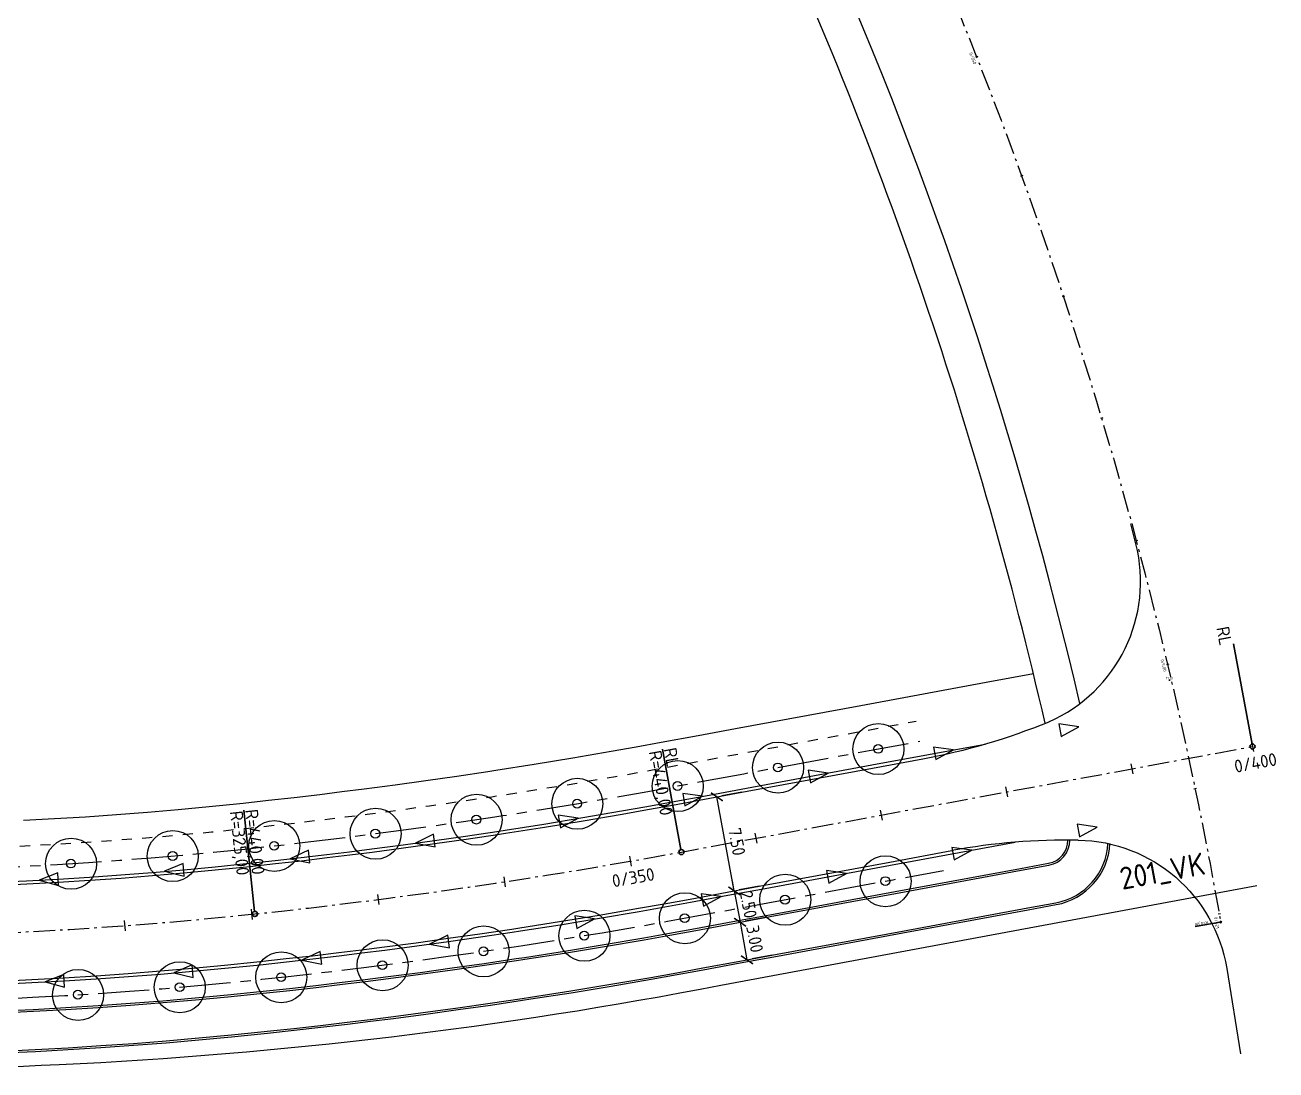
# Model space of a CAD drawing. Header units: metres. Extents: x 117388 to 123031, y 6148214 to 6150604.
# Drawn here: x 119731.3 to 119829.4, y 6148307.7 to 6148389.6 of the extents above; entities that cross this region are included whole.
import ezdxf
from ezdxf.enums import TextEntityAlignment as Align

# ---------------------------------------------------------------- set-up
doc = ezdxf.new("R2010")
doc.units = ezdxf.units.M
doc.header["$LTSCALE"] = 0.4
for name, pattern in [('AA_DASHED_2', [4, 2, -2]), ('BH90-VAGMITT', [6.7, 4.2, -1, 0.5, -1]), ('CENTER', [16, 10, -2, 2, -2])]:
    doc.linetypes.add(name, pattern=pattern)
doc.layers.get('0').update_dxf_attribs({"linetype": 'CONTINUOUS'})
doc.layers.get('DEFPOINTS').update_dxf_attribs({"color": 5, "linetype": 'CONTINUOUS'})
for name, color, linetype in [('05_beg', 4, 'AA_DASHED_2'), ('05_mått', 4, 'CONTINUOUS'), ('05_stödremsa', 4, 'CONTINUOUS'), ('M-31-Centrumlinje', 1, 'BH90-VAGMITT'), ('M-311', 4, 'CENTER'), ('M-312A', 3, 'CONTINUOUS'), ('M-318', 5, 'CONTINUOUS'), ('M-32-Sektionering_markering', 3, 'CONTINUOUS'), ('M-32-Sektionering_text', 1, 'CONTINUOUS'), ('M-32-TP_text', 1, 'CONTINUOUS'), ('M-364', 6, 'CONTINUOUS')]:
    doc.layers.add(name, color=color, linetype=linetype)
doc.layers.add('M-32-TP_markering', color=3, linetype='CONTINUOUS', lineweight=35)
doc.styles.add('ISO', font='iso.shx')
doc.styles.add('ISO35', font='ISO3098', dxfattribs={"height": 3.5})
doc.styles.add('ISO50', font='ISO3098', dxfattribs={"height": 5})
doc.styles.add('P_ISO_35', font='ISO', dxfattribs={"height": 3.5})
doc.dimstyles.new('BH90$0', dxfattribs={"dimtxt": 2.5, "dimasz": 2, "dimexe": 1, "dimexo": 5, "dimgap": 1, "dimtad": 1, "dimzin": 0, "dimdsep": 46, "dimtxsty": 'ISO', "dimblk1": 'ARCHTICK', "dimblk2": 'ARCHTICK', "dimsah": 1, "dimcen": 1.5, "dimadec": 0, "dimazin": 0, "dimtfac": 1, "dimtix": 1, "dimtmove": 0, "dimatfit": 3, "dimfxl": 1, "dimtolj": 1, "dimtzin": 0, "dimarcsym": 0})

# ---------------------------------------------------------------- blocks, each defined once
blk = doc.blocks.new('_ARCHTICK')
at = {"color": 0, "linetype": 'ByBlock', "const_width": 0.15}
blk.add_lwpolyline([(-0.5, -0.5), (0.5, 0.5)], dxfattribs=at)
blk = doc.blocks.new('*D124')
at = {"layer": '05_mått', "color": 0, "lineweight": -2, "transparency": 16777216}
for p, q in [((119786.887, 6148321.718), (119786.741, 6148322.504)), ((119788.507, 6148322.017), (119787.28, 6148321.79)), ((119786.887, 6148321.718), (119787.341, 6148319.259)), ((119787.341, 6148319.259), (119787.486, 6148318.473)), ((119788.961, 6148319.559), (119787.734, 6148319.332))]:
    blk.add_line(p, q, dxfattribs=at)
at = {"layer": 'DEFPOINTS', "color": 0, "transparency": 16777216}
for p in [(119786.54, 6148321.654), (119786.995, 6148319.195), (119787.341, 6148319.259)]:
    blk.add_point(p, dxfattribs=at)
at = {"layer": '05_mått', "color": 0, "lineweight": -2, "transparency": 16777216, "xscale": 0.8, "yscale": 0.8, "zscale": 0.8}
for p, rotation in [((119786.887, 6148321.718), 280.4671676306992), ((119787.341, 6148319.259), 100.4671676306992)]:
    blk.add_blockref('_ARCHTICK', p, dxfattribs=dict(at, rotation=rotation))
at = {"layer": '05_mått', "color": 0, "transparency": 16777216, "insert": (119787.999, 6148320.652), "char_height": 1, "attachment_point": 5, "rotation": 280.46717, "style": 'ISO'}
blk.add_mtext('\\A1;2.50', dxfattribs=at)
blk = doc.blocks.new('*D125')
at = {"layer": '05_mått', "color": 0, "lineweight": -2, "transparency": 16777216}
for p, q in [((119786.887, 6148321.718), (119785.524, 6148329.093)), ((119787.491, 6148329.456), (119785.917, 6148329.166)), ((119788.853, 6148322.081), (119787.28, 6148321.79))]:
    blk.add_line(p, q, dxfattribs=at)
at = {"layer": 'DEFPOINTS', "color": 0, "transparency": 16777216}
for p in [(119785.524, 6148329.093), (119785.524, 6148329.093), (119786.887, 6148321.718)]:
    blk.add_point(p, dxfattribs=at)
at = {"layer": '05_mått', "color": 0, "lineweight": -2, "transparency": 16777216, "xscale": 0.8, "yscale": 0.8, "zscale": 0.8}
for p, rotation in [((119785.524, 6148329.093), 100.4671676447182), ((119786.887, 6148321.718), 280.4671676447182)]:
    blk.add_blockref('_ARCHTICK', p, dxfattribs=dict(at, rotation=rotation))
at = {"layer": '05_mått', "color": 0, "transparency": 16777216, "insert": (119787.09, 6148325.569), "char_height": 1, "attachment_point": 5, "rotation": 280.46717, "style": 'ISO'}
blk.add_mtext('\\A1;7.50', dxfattribs=at)
blk = doc.blocks.new('*D126')
at = {"layer": '05_mått', "color": 0, "lineweight": -2, "transparency": 16777216}
for p, q in [((119787.341, 6148319.259), (119787.886, 6148316.309)), ((119789.307, 6148319.623), (119787.734, 6148319.332)), ((119789.852, 6148316.673), (119788.279, 6148316.382))]:
    blk.add_line(p, q, dxfattribs=at)
at = {"layer": 'DEFPOINTS', "color": 0, "transparency": 16777216}
for p in [(119787.341, 6148319.259), (119787.886, 6148316.309), (119787.886, 6148316.309)]:
    blk.add_point(p, dxfattribs=at)
at = {"layer": '05_mått', "color": 0, "lineweight": -2, "transparency": 16777216, "xscale": 0.8, "yscale": 0.8, "zscale": 0.8}
for p, rotation in [((119787.341, 6148319.259), 100.4671676242498), ((119787.886, 6148316.309), 280.4671676242498)]:
    blk.add_blockref('_ARCHTICK', p, dxfattribs=dict(at, rotation=rotation))
at = {"layer": '05_mått', "color": 0, "transparency": 16777216, "insert": (119788.498, 6148317.948), "char_height": 1, "attachment_point": 5, "rotation": 280.46717, "style": 'ISO'}
blk.add_mtext('\\A1;3.00', dxfattribs=at)
blk = doc.blocks.new('_zniv')
at = {"color": 0}
for p, q in [((-0.43, 0), (0.43, 0)), ((0, 0.43), (0, -0.43))]:
    blk.add_line(p, q, dxfattribs=at)
at = {"color": 4, "style": 'ISO'}
blk.add_attdef('ZNIV', text='', height=2, dxfattribs=at).set_placement((0, 0), align=Align.BOTTOM_CENTER)
blk = doc.blocks.new('Befintligt träd')
for centre, radius in [((0.013, -0.013), 2), ((0, 0), 0.347)]:
    blk.add_circle(centre, radius)

msp = doc.modelspace()

# ---------------------------------------------------------------- linework, layer by layer
at = {"layer": '05_beg', "flags": 128}
msp.add_lwpolyline([(119515.245, 6148474.398), (119515.334, 6148473.141), (119515.438, 6148471.905), (119515.559, 6148470.671), (119515.696, 6148469.438), (119515.849, 6148468.207), (119516.019, 6148466.98), (119516.237, 6148465.554), (119516.476, 6148464.132), (119516.738, 6148462.715), (119517.022, 6148461.301), (119517.328, 6148459.889), (119517.565, 6148458.861), (119517.815, 6148457.833), (119518.103, 6148456.705), (119518.405, 6148455.582), (119518.721, 6148454.462), (119519.052, 6148453.343), (119519.404, 6148452.194), (119519.765, 6148451.044), (119520.134, 6148449.897), (119520.51, 6148448.755), (119521.13, 6148446.929), (119521.769, 6148445.113), (119522.428, 6148443.304), (119523.107, 6148441.503), (119523.806, 6148439.709), (119524.525, 6148437.924), (119525.264, 6148436.146), (119526.023, 6148434.377), (119526.801, 6148432.616), (119527.598, 6148430.864), (119528.415, 6148429.121), (119529.252, 6148427.387), (119530.107, 6148425.663), (119530.982, 6148423.948), (119531.875, 6148422.243), (119532.788, 6148420.548), (119533.719, 6148418.863), (119534.669, 6148417.189), (119535.638, 6148415.526), (119536.625, 6148413.873), (119537.63, 6148412.231), (119538.653, 6148410.601), (119539.695, 6148408.982), (119540.754, 6148407.375), (119541.831, 6148405.779), (119542.926, 6148404.196), (119544.039, 6148402.625), (119545.168, 6148401.066), (119546.315, 6148399.52), (119547.479, 6148397.987), (119548.661, 6148396.467), (119549.858, 6148394.96), (119551.073, 6148393.467), (119552.304, 6148391.987), (119553.552, 6148390.521), (119554.815, 6148389.069), (119556.095, 6148387.631), (119557.391, 6148386.207), (119558.702, 6148384.798), (119560.029, 6148383.403), (119561.371, 6148382.023), (119562.729, 6148380.659), (119564.101, 6148379.309), (119565.489, 6148377.975), (119566.895, 6148376.653), (119567.453, 6148376.136), (119568.765, 6148374.939), (119570.085, 6148373.759), (119571.418, 6148372.593), (119572.762, 6148371.44), (119574.117, 6148370.301), (119575.605, 6148369.078), (119577.105, 6148367.872), (119578.619, 6148366.683), (119580.146, 6148365.511), (119581.687, 6148364.355), (119583.001, 6148363.39), (119584.325, 6148362.437), (119585.658, 6148361.497), (119587.001, 6148360.568), (119588.288, 6148359.694), (119589.582, 6148358.831), (119591.201, 6148357.77), (119592.83, 6148356.727), (119594.468, 6148355.699), (119596.116, 6148354.687), (119597.775, 6148353.691), (119599.442, 6148352.712), (119601.12, 6148351.749), (119602.806, 6148350.802), (119604.502, 6148349.872), (119606.207, 6148348.958), (119607.92, 6148348.061), (119609.643, 6148347.181), (119611.374, 6148346.318), (119613.113, 6148345.471), (119614.86, 6148344.642), (119616.615, 6148343.83), (119618.378, 6148343.034), (119620.149, 6148342.257), (119621.927, 6148341.496), (119623.713, 6148340.753), (119625.506, 6148340.027), (119627.306, 6148339.319), (119629.112, 6148338.628), (119630.926, 6148337.955), (119632.745, 6148337.3), (119634.571, 6148336.662), (119636.404, 6148336.043), (119638.242, 6148335.441), (119640.086, 6148334.857), (119641.936, 6148334.291), (119643.478, 6148333.835), (119645.024, 6148333.39), (119646.573, 6148332.959), (119648.132, 6148332.538), (119649.695, 6148332.13), (119651.26, 6148331.735), (119653.14, 6148331.278), (119655.024, 6148330.84), (119656.912, 6148330.42), (119658.804, 6148330.019), (119660.7, 6148329.636), (119662.6, 6148329.272), (119664.503, 6148328.926), (119666.409, 6148328.598), (119668.318, 6148328.29), (119670.233, 6148327.999), (119671.437, 6148327.827), (119672.644, 6148327.661), (119674.459, 6148327.423), (119676.276, 6148327.195), (119678.095, 6148326.978), (119679.913, 6148326.771), (119682.348, 6148326.511), (119684.784, 6148326.269), (119687.222, 6148326.047), (119689.662, 6148325.843), (119692.103, 6148325.658), (119694.545, 6148325.491), (119696.989, 6148325.344), (119699.434, 6148325.215), (119701.879, 6148325.105), (119704.326, 6148325.014), (119706.773, 6148324.941), (119709.221, 6148324.888), (119711.208, 6148324.858), (119713.196, 6148324.841), (119715.134, 6148324.836), (119717.073, 6148324.843), (119719.011, 6148324.862), (119721.46, 6148324.903), (119723.907, 6148324.962), (119726.354, 6148325.041), (119728.8, 6148325.138), (119731.245, 6148325.254), (119733.69, 6148325.388), (119736.133, 6148325.542), (119738.575, 6148325.714), (119741.016, 6148325.905), (119743.455, 6148326.115), (119745.892, 6148326.344), (119748.333, 6148326.592), (119748.568, 6148326.617), (119750.584, 6148326.836), (119752.596, 6148327.064), (119754.608, 6148327.301), (119756.357, 6148327.516), (119758.104, 6148327.737), (119760.546, 6148328.058), (119762.985, 6148328.393), (119765.422, 6148328.742), (119767.86, 6148329.105), (119768.485, 6148329.201), (119771.521, 6148329.677), (119774.549, 6148330.175), (119777.576, 6148330.694), (119779.542, 6148331.043), (119781.512, 6148331.403), (119784.429, 6148331.941), (119787.349, 6148332.481), (119797.183, 6148334.298), (119801.143, 6148335.029)], dxfattribs=at)
at = {"layer": '05_stödremsa', "flags": 128}
for points in [[(119728.92, 6148322.39), (119731.386, 6148322.507), (119733.852, 6148322.643), (119736.316, 6148322.798), (119738.779, 6148322.972), (119741.241, 6148323.165), (119743.701, 6148323.376), (119746.159, 6148323.607), (119748.616, 6148323.857), (119748.861, 6148323.882), (119750.887, 6148324.103), (119752.912, 6148324.332), (119754.936, 6148324.571), (119756.697, 6148324.787), (119758.457, 6148325.009), (119760.913, 6148325.333), (119763.367, 6148325.67), (119765.819, 6148326.021), (119768.269, 6148326.386), (119768.906, 6148326.483), (119771.957, 6148326.962), (119775.005, 6148327.463), (119778.048, 6148327.985), (119780.029, 6148328.337), (119782.008, 6148328.698), (119784.929, 6148329.237), (119787.849, 6148329.777), (119797.683, 6148331.593), (119806.554, 6148333.232)], [(119728.92, 6148322.39), (119731.386, 6148322.507), (119733.852, 6148322.643), (119736.316, 6148322.798), (119738.779, 6148322.972), (119741.241, 6148323.165), (119743.701, 6148323.376), (119746.159, 6148323.607), (119748.616, 6148323.857), (119748.861, 6148323.882), (119750.887, 6148324.103), (119752.912, 6148324.332), (119754.936, 6148324.571), (119756.697, 6148324.787), (119758.457, 6148325.009), (119760.913, 6148325.333), (119763.367, 6148325.67), (119765.819, 6148326.021), (119768.269, 6148326.386), (119768.906, 6148326.483), (119771.957, 6148326.962), (119775.005, 6148327.463), (119778.048, 6148327.985), (119780.029, 6148328.337), (119782.008, 6148328.698), (119784.929, 6148329.237), (119787.849, 6148329.777), (119797.683, 6148331.593), (119806.554, 6148333.232)], [(119729.268, 6148314.398), (119731.796, 6148314.518), (119734.323, 6148314.657), (119736.848, 6148314.816), (119739.373, 6148314.994), (119741.896, 6148315.192), (119744.417, 6148315.409), (119746.937, 6148315.645), (119749.455, 6148315.901), (119749.707, 6148315.927), (119751.77, 6148316.151), (119753.832, 6148316.385), (119755.893, 6148316.628), (119757.686, 6148316.848), (119759.478, 6148317.075), (119761.979, 6148317.404), (119764.478, 6148317.747), (119766.975, 6148318.105), (119769.471, 6148318.477), (119770.119, 6148318.576), (119773.226, 6148319.063), (119776.329, 6148319.573), (119779.429, 6148320.105), (119781.446, 6148320.463), (119783.461, 6148320.831), (119786.382, 6148321.37), (119789.302, 6148321.91), (119799.136, 6148323.727), (119808.92, 6148325.534)], [(119729.268, 6148314.398), (119731.796, 6148314.518), (119734.323, 6148314.657), (119736.848, 6148314.816), (119739.373, 6148314.994), (119741.896, 6148315.192), (119744.417, 6148315.409), (119746.937, 6148315.645), (119749.455, 6148315.901), (119749.707, 6148315.927), (119751.77, 6148316.151), (119753.832, 6148316.385), (119755.893, 6148316.628), (119757.686, 6148316.848), (119759.478, 6148317.075), (119761.979, 6148317.404), (119764.478, 6148317.747), (119766.975, 6148318.105), (119769.471, 6148318.477), (119770.119, 6148318.576), (119773.226, 6148319.063), (119776.329, 6148319.573), (119779.429, 6148320.105), (119781.446, 6148320.463), (119783.461, 6148320.831), (119786.382, 6148321.37), (119789.302, 6148321.91), (119799.136, 6148323.727), (119808.92, 6148325.534)], [(119729.359, 6148312.3), (119731.903, 6148312.421), (119734.446, 6148312.561), (119736.988, 6148312.721), (119739.529, 6148312.9), (119742.068, 6148313.099), (119744.605, 6148313.317), (119747.141, 6148313.555), (119749.681, 6148313.813), (119749.925, 6148313.839), (119752.001, 6148314.064), (119754.073, 6148314.299), (119756.145, 6148314.544), (119757.945, 6148314.764), (119759.745, 6148314.992), (119762.259, 6148315.323), (119764.77, 6148315.668), (119767.279, 6148316.027), (119769.789, 6148316.401), (119770.433, 6148316.499), (119773.559, 6148316.99), (119776.677, 6148317.502), (119779.794, 6148318.037), (119781.818, 6148318.396), (119783.846, 6148318.766), (119786.763, 6148319.305), (119789.684, 6148319.845), (119799.518, 6148321.662), (119809.351, 6148323.478), (119811.545, 6148323.884)], [(119729.503, 6148309.003), (119732.072, 6148309.125), (119734.641, 6148309.266), (119737.208, 6148309.428), (119739.774, 6148309.609), (119742.338, 6148309.81), (119744.901, 6148310.03), (119747.462, 6148310.27), (119750.021, 6148310.53), (119750.277, 6148310.557), (119752.365, 6148310.784), (119754.453, 6148311.021), (119756.539, 6148311.267), (119758.353, 6148311.489), (119760.167, 6148311.719), (119762.699, 6148312.052), (119765.228, 6148312.4), (119767.756, 6148312.762), (119770.282, 6148313.138), (119770.938, 6148313.238), (119774.083, 6148313.732), (119777.224, 6148314.248), (119780.361, 6148314.786), (119782.402, 6148315.149), (119784.442, 6148315.521), (119787.363, 6148316.06), (119790.283, 6148316.6), (119800.117, 6148318.416), (119809.951, 6148320.233), (119812.144, 6148320.638)], [(119729.503, 6148309.003), (119732.072, 6148309.125), (119734.641, 6148309.266), (119737.208, 6148309.428), (119739.774, 6148309.609), (119742.338, 6148309.81), (119744.901, 6148310.03), (119747.462, 6148310.27), (119750.021, 6148310.53), (119750.277, 6148310.557), (119752.365, 6148310.784), (119754.453, 6148311.021), (119756.539, 6148311.267), (119758.353, 6148311.489), (119760.167, 6148311.719), (119762.699, 6148312.052), (119765.228, 6148312.4), (119767.756, 6148312.762), (119770.282, 6148313.138), (119770.938, 6148313.238), (119774.083, 6148313.732), (119777.224, 6148314.248), (119780.361, 6148314.786), (119782.402, 6148315.149), (119784.442, 6148315.521), (119787.363, 6148316.06), (119790.283, 6148316.6), (119800.117, 6148318.416), (119809.951, 6148320.233), (119812.144, 6148320.638)], [(119729.503, 6148309.003), (119732.072, 6148309.125), (119734.641, 6148309.266), (119737.208, 6148309.428), (119739.774, 6148309.609), (119742.338, 6148309.81), (119744.901, 6148310.03), (119747.462, 6148310.27), (119750.021, 6148310.53), (119750.277, 6148310.557), (119752.365, 6148310.784), (119754.453, 6148311.021), (119756.539, 6148311.267), (119758.353, 6148311.489), (119760.167, 6148311.719), (119762.699, 6148312.052), (119765.228, 6148312.4), (119767.756, 6148312.762), (119770.282, 6148313.138), (119770.938, 6148313.238), (119774.083, 6148313.732), (119777.224, 6148314.248), (119780.361, 6148314.786), (119782.402, 6148315.149), (119784.442, 6148315.521), (119787.363, 6148316.06), (119790.283, 6148316.6), (119800.117, 6148318.416), (119809.951, 6148320.233), (119812.144, 6148320.638)], [(119729.503, 6148309.003), (119732.072, 6148309.125), (119734.641, 6148309.266), (119737.208, 6148309.428), (119739.774, 6148309.609), (119742.338, 6148309.81), (119744.901, 6148310.03), (119747.462, 6148310.27), (119750.021, 6148310.53), (119750.277, 6148310.557), (119752.365, 6148310.784), (119754.453, 6148311.021), (119756.539, 6148311.267), (119758.353, 6148311.489), (119760.167, 6148311.719), (119762.699, 6148312.052), (119765.228, 6148312.4), (119767.756, 6148312.762), (119770.282, 6148313.138), (119770.938, 6148313.238), (119774.083, 6148313.732), (119777.224, 6148314.248), (119780.361, 6148314.786), (119782.402, 6148315.149), (119784.442, 6148315.521), (119787.363, 6148316.06), (119790.283, 6148316.6), (119800.117, 6148318.416), (119809.951, 6148320.233), (119812.144, 6148320.638)]]:
    msp.add_lwpolyline(points, dxfattribs=at)
at = {"layer": '05_stödremsa'}
for radius, end in [(1.85, 0.05308), (5.15, 356.86578)]:
    msp.add_arc((119811.209, 6148325.703), radius, 280.46717, end, dxfattribs=at)
at = {"layer": 'M-31-Centrumlinje', "flags": 128}
for points in [[(119647.697, 6148696.932), (119654.01, 6148679.31, -0.014722), (119663.118, 6148651.317, 0.048471), (119699.574, 6148560.568, 0.030416), (119712.066, 6148539.712), (119769.104, 6148456.425, -0.107017), (119825.045, 6148319.267)], [(119508.401, 6148475.963, 0.062566), (119512.591, 6148451.388, 0.170779), (119583.187, 6148354.999, 0.117292), (119671.748, 6148320.971, 0.059864), (119749.286, 6148319.905, 0.019213), (119782.737, 6148324.765), (119827.535, 6148333.041)]]:
    msp.add_lwpolyline(points, format="xyb", dxfattribs=at)
at = {"layer": 'M-31-Centrumlinje'}
for points in [[(119813.908, 6148334.591), (119812.342, 6148334.81), (119812.524, 6148333.827)], [(119804.074, 6148332.774), (119802.509, 6148332.994), (119802.69, 6148332.01)], [(119794.241, 6148330.958), (119792.675, 6148331.177), (119792.857, 6148330.193)], [(119784.407, 6148329.141), (119782.841, 6148329.36), (119783.023, 6148328.377)], [(119774.642, 6148327.408), (119773.08, 6148327.651), (119773.247, 6148326.665)], [(119815.361, 6148326.724), (119813.796, 6148326.943), (119813.977, 6148325.96)], [(119761.88, 6148325.47), (119763.434, 6148325.174), (119763.3, 6148326.165)], [(119752.048, 6148324.238), (119753.595, 6148323.908), (119753.484, 6148324.902)], [(119805.528, 6148324.907), (119803.962, 6148325.127), (119804.144, 6148324.143)], [(119742.206, 6148323.254), (119743.742, 6148322.878), (119743.66, 6148323.875)], [(119732.354, 6148322.566), (119733.877, 6148322.144), (119733.826, 6148323.143)], [(119795.694, 6148323.091), (119794.128, 6148323.31), (119794.31, 6148322.327)], [(119785.861, 6148321.274), (119784.295, 6148321.493), (119784.476, 6148320.51)], [(119775.933, 6148319.513), (119774.371, 6148319.756), (119774.538, 6148318.77)], [(119762.992, 6148317.547), (119764.545, 6148317.252), (119764.412, 6148318.243)], [(119752.979, 6148316.293), (119754.526, 6148315.962), (119754.415, 6148316.956)], [(119732.825, 6148314.58), (119734.348, 6148314.158), (119734.297, 6148315.156)], [(119742.922, 6148315.286), (119744.458, 6148314.91), (119744.376, 6148315.907)]]:
    msp.add_lwpolyline(points, close=True, dxfattribs=at)
at = {"layer": 'M-311', "flags": 128}
for points in [[(119513.649, 6148474.285), (119513.739, 6148473.017), (119513.845, 6148471.76), (119513.967, 6148470.505), (119514.107, 6148469.251), (119514.263, 6148467.999), (119514.435, 6148466.75), (119514.657, 6148465.3), (119514.901, 6148463.854), (119515.167, 6148462.412), (119515.455, 6148460.974), (119515.766, 6148459.54), (119516.008, 6148458.492), (119516.262, 6148457.446), (119516.555, 6148456.3), (119516.862, 6148455.157), (119517.184, 6148454.018), (119517.52, 6148452.882), (119517.876, 6148451.72), (119518.24, 6148450.56), (119518.613, 6148449.401), (119518.993, 6148448.247), (119519.618, 6148446.406), (119520.263, 6148444.573), (119520.928, 6148442.748), (119521.613, 6148440.93), (119522.319, 6148439.12), (119523.044, 6148437.318), (119523.79, 6148435.524), (119524.555, 6148433.738), (119525.341, 6148431.961), (119526.146, 6148430.193), (119526.97, 6148428.434), (119527.814, 6148426.684), (119528.678, 6148424.944), (119529.56, 6148423.213), (119530.462, 6148421.492), (119531.383, 6148419.782), (119532.323, 6148418.082), (119533.282, 6148416.392), (119534.259, 6148414.713), (119535.255, 6148413.045), (119536.27, 6148411.388), (119537.303, 6148409.743), (119538.354, 6148408.109), (119539.423, 6148406.487), (119540.51, 6148404.877), (119541.615, 6148403.279), (119542.738, 6148401.693), (119543.878, 6148400.12), (119545.036, 6148398.56), (119546.211, 6148397.013), (119547.403, 6148395.478), (119548.612, 6148393.958), (119549.837, 6148392.45), (119551.08, 6148390.957), (119552.339, 6148389.477), (119553.614, 6148388.012), (119554.906, 6148386.56), (119556.213, 6148385.123), (119557.537, 6148383.701), (119558.876, 6148382.294), (119560.231, 6148380.901), (119561.601, 6148379.524), (119562.986, 6148378.162), (119564.386, 6148376.815), (119565.803, 6148375.483), (119566.37, 6148374.958), (119567.692, 6148373.752), (119569.025, 6148372.561), (119570.37, 6148371.383), (119571.726, 6148370.22), (119573.095, 6148369.07), (119574.596, 6148367.836), (119576.11, 6148366.62), (119577.638, 6148365.419), (119579.179, 6148364.237), (119580.734, 6148363.07), (119582.06, 6148362.096), (119583.397, 6148361.134), (119584.742, 6148360.185), (119586.097, 6148359.248), (119587.395, 6148358.367), (119588.7, 6148357.496), (119590.331, 6148356.427), (119591.973, 6148355.375), (119593.624, 6148354.339), (119595.286, 6148353.319), (119596.958, 6148352.316), (119598.639, 6148351.328), (119600.33, 6148350.357), (119602.03, 6148349.403), (119603.739, 6148348.465), (119605.458, 6148347.544), (119607.185, 6148346.64), (119608.922, 6148345.753), (119610.666, 6148344.882), (119612.419, 6148344.029), (119614.181, 6148343.193), (119615.95, 6148342.374), (119617.728, 6148341.573), (119619.513, 6148340.789), (119621.305, 6148340.022), (119623.105, 6148339.273), (119624.913, 6148338.541), (119626.727, 6148337.827), (119628.548, 6148337.131), (119630.376, 6148336.452), (119632.211, 6148335.792), (119634.051, 6148335.149), (119635.898, 6148334.525), (119637.751, 6148333.918), (119639.61, 6148333.329), (119641.475, 6148332.759), (119643.029, 6148332.299), (119644.588, 6148331.851), (119646.15, 6148331.416), (119647.722, 6148330.992), (119649.297, 6148330.58), (119650.875, 6148330.182), (119652.77, 6148329.722), (119654.669, 6148329.28), (119656.573, 6148328.857), (119658.48, 6148328.452), (119660.391, 6148328.066), (119662.306, 6148327.699), (119664.224, 6148327.35), (119666.146, 6148327.02), (119668.071, 6148326.709), (119670, 6148326.417), (119671.214, 6148326.242), (119672.431, 6148326.075), (119674.256, 6148325.836), (119676.082, 6148325.607), (119677.909, 6148325.388), (119679.737, 6148325.181), (119682.184, 6148324.919), (119684.633, 6148324.677), (119687.083, 6148324.453), (119689.535, 6148324.248), (119691.988, 6148324.062), (119694.443, 6148323.894), (119696.899, 6148323.746), (119699.356, 6148323.617), (119701.813, 6148323.506), (119704.272, 6148323.415), (119706.731, 6148323.342), (119709.192, 6148323.288), (119711.189, 6148323.258), (119713.187, 6148323.241), (119715.135, 6148323.236), (119717.084, 6148323.243), (119719.032, 6148323.262), (119721.492, 6148323.303), (119723.952, 6148323.363), (119726.411, 6148323.442), (119728.87, 6148323.539), (119731.327, 6148323.656), (119733.784, 6148323.791), (119736.239, 6148323.946), (119738.694, 6148324.119), (119741.147, 6148324.311), (119743.598, 6148324.522), (119746.048, 6148324.752), (119748.498, 6148325), (119748.739, 6148325.026), (119750.761, 6148325.246), (119752.78, 6148325.474), (119754.799, 6148325.713), (119756.555, 6148325.928), (119758.309, 6148326.15), (119760.759, 6148326.472), (119763.207, 6148326.809), (119765.653, 6148327.159), (119768.098, 6148327.523), (119768.73, 6148327.62), (119771.775, 6148328.098), (119774.814, 6148328.597), (119777.851, 6148329.118), (119779.825, 6148329.469), (119781.801, 6148329.829), (119784.72, 6148330.368), (119787.64, 6148330.908), (119797.474, 6148332.724), (119801.434, 6148333.456)], [(119503.375, 6148473.557), (119503.47, 6148472.221), (119503.587, 6148470.827), (119503.723, 6148469.435), (119503.877, 6148468.045), (119504.05, 6148466.658), (119504.242, 6148465.267), (119504.487, 6148463.665), (119504.757, 6148462.062), (119505.053, 6148460.464), (119505.372, 6148458.87), (119505.715, 6148457.29), (119505.985, 6148456.118), (119506.268, 6148454.956), (119506.592, 6148453.688), (119506.932, 6148452.421), (119507.289, 6148451.158), (119507.657, 6148449.912), (119508.038, 6148448.669), (119508.424, 6148447.44), (119508.819, 6148446.213), (119509.225, 6148444.981), (119509.883, 6148443.041), (119510.566, 6148441.101), (119511.27, 6148439.168), (119511.996, 6148437.243), (119512.743, 6148435.326), (119513.511, 6148433.418), (119514.301, 6148431.518), (119515.111, 6148429.627), (119515.943, 6148427.746), (119516.795, 6148425.873), (119517.668, 6148424.011), (119518.562, 6148422.158), (119519.476, 6148420.315), (119520.411, 6148418.482), (119521.366, 6148416.66), (119522.341, 6148414.849), (119523.337, 6148413.048), (119524.352, 6148411.259), (119525.387, 6148409.481), (119526.442, 6148407.715), (119527.516, 6148405.961), (119528.61, 6148404.218), (119529.723, 6148402.488), (119530.855, 6148400.77), (119532.006, 6148399.065), (119533.176, 6148397.373), (119534.365, 6148395.694), (119535.572, 6148394.029), (119536.798, 6148392.377), (119538.042, 6148390.738), (119539.304, 6148389.114), (119540.584, 6148387.503), (119541.882, 6148385.907), (119543.198, 6148384.326), (119544.531, 6148382.759), (119545.882, 6148381.207), (119547.249, 6148379.67), (119548.634, 6148378.149), (119550.035, 6148376.643), (119551.453, 6148375.152), (119552.888, 6148373.678), (119554.339, 6148372.219), (119555.806, 6148370.777), (119557.289, 6148369.351), (119558.776, 6148367.952), (119559.401, 6148367.374), (119560.789, 6148366.107), (119562.2, 6148364.846), (119563.624, 6148363.599), (119565.061, 6148362.367), (119566.512, 6148361.148), (119568.099, 6148359.843), (119569.703, 6148358.555), (119571.321, 6148357.284), (119572.953, 6148356.031), (119574.595, 6148354.799), (119576.004, 6148353.765), (119577.419, 6148352.747), (119578.843, 6148351.741), (119580.274, 6148350.752), (119581.643, 6148349.823), (119583.019, 6148348.904), (119584.731, 6148347.783), (119586.457, 6148346.677), (119588.194, 6148345.587), (119589.941, 6148344.515), (119591.699, 6148343.459), (119593.466, 6148342.421), (119595.244, 6148341.4), (119597.032, 6148340.397), (119598.83, 6148339.411), (119600.637, 6148338.442), (119602.453, 6148337.491), (119604.279, 6148336.558), (119606.114, 6148335.643), (119607.957, 6148334.746), (119609.809, 6148333.867), (119611.67, 6148333.006), (119613.539, 6148332.163), (119615.416, 6148331.338), (119617.301, 6148330.532), (119619.194, 6148329.744), (119621.094, 6148328.975), (119623.002, 6148328.224), (119624.917, 6148327.492), (119626.839, 6148326.778), (119628.768, 6148326.084), (119630.704, 6148325.408), (119632.646, 6148324.751), (119634.595, 6148324.113), (119636.549, 6148323.495), (119638.506, 6148322.896), (119640.145, 6148322.411), (119641.784, 6148321.94), (119643.426, 6148321.482), (119645.079, 6148321.036), (119646.735, 6148320.604), (119648.399, 6148320.184), (119650.388, 6148319.701), (119652.385, 6148319.236), (119654.386, 6148318.791), (119656.392, 6148318.366), (119658.401, 6148317.96), (119660.415, 6148317.574), (119662.432, 6148317.207), (119664.453, 6148316.86), (119666.477, 6148316.533), (119668.496, 6148316.227), (119669.782, 6148316.042), (119671.061, 6148315.867), (119672.945, 6148315.619), (119674.83, 6148315.383), (119676.716, 6148315.158), (119678.608, 6148314.943), (119681.129, 6148314.673), (119683.656, 6148314.423), (119686.185, 6148314.192), (119688.716, 6148313.98), (119691.249, 6148313.788), (119693.782, 6148313.616), (119696.317, 6148313.463), (119698.853, 6148313.329), (119701.39, 6148313.215), (119703.928, 6148313.12), (119706.467, 6148313.045), (119709.003, 6148312.99), (119711.068, 6148312.959), (119713.129, 6148312.941), (119715.141, 6148312.936), (119717.153, 6148312.944), (119719.167, 6148312.963), (119721.703, 6148313.005), (119724.242, 6148313.067), (119726.78, 6148313.148), (119729.318, 6148313.249), (119731.855, 6148313.369), (119734.39, 6148313.509), (119736.925, 6148313.668), (119739.458, 6148313.847), (119741.99, 6148314.045), (119744.52, 6148314.263), (119747.049, 6148314.5), (119749.56, 6148314.755), (119749.837, 6148314.785), (119751.897, 6148315.008), (119753.964, 6148315.243), (119756.029, 6148315.486), (119757.828, 6148315.707), (119759.628, 6148315.935), (119762.132, 6148316.264), (119764.638, 6148316.609), (119767.142, 6148316.967), (119769.634, 6148317.338), (119770.306, 6148317.441), (119773.408, 6148317.928), (119776.52, 6148318.439), (119779.622, 6148318.971), (119781.65, 6148319.331), (119783.66, 6148319.698), (119786.591, 6148320.239), (119789.511, 6148320.779), (119799.345, 6148322.596), (119803.305, 6148323.327)]]:
    msp.add_lwpolyline(points, dxfattribs=at)
at = {"layer": 'M-312A'}
for p, q in [((119799.545, 6148321.514), (119809.378, 6148323.331)), ((119809.378, 6148323.331), (119811.572, 6148323.736)), ((119789.711, 6148319.697), (119799.545, 6148321.514)), ((119783.874, 6148318.619), (119786.791, 6148319.158)), ((119786.791, 6148319.158), (119789.711, 6148319.697)), ((119776.702, 6148317.354), (119779.819, 6148317.889)), ((119779.819, 6148317.889), (119781.845, 6148318.249)), ((119781.845, 6148318.249), (119783.874, 6148318.619)), ((119773.583, 6148316.842), (119776.702, 6148317.354)), ((119767.301, 6148315.879), (119769.812, 6148316.253)), ((119769.812, 6148316.253), (119770.456, 6148316.351)), ((119770.456, 6148316.351), (119773.583, 6148316.842)), ((119759.764, 6148314.843), (119762.279, 6148315.174)), ((119762.279, 6148315.174), (119764.791, 6148315.519)), ((119764.791, 6148315.519), (119767.301, 6148315.879)), ((119752.018, 6148313.915), (119754.091, 6148314.15)), ((119754.091, 6148314.15), (119756.163, 6148314.395)), ((119756.163, 6148314.395), (119757.964, 6148314.615)), ((119757.964, 6148314.615), (119759.764, 6148314.843)), ((119742.08, 6148312.949), (119744.619, 6148313.168)), ((119744.619, 6148313.168), (119747.156, 6148313.406)), ((119747.156, 6148313.406), (119749.696, 6148313.664)), ((119749.696, 6148313.664), (119749.941, 6148313.69)), ((119749.941, 6148313.69), (119752.018, 6148313.915)), ((119729.366, 6148312.15), (119731.911, 6148312.271)), ((119731.911, 6148312.271), (119734.455, 6148312.411)), ((119734.455, 6148312.411), (119736.998, 6148312.571)), ((119736.998, 6148312.571), (119739.54, 6148312.75)), ((119739.54, 6148312.75), (119742.08, 6148312.949))]:
    msp.add_line(p, q, dxfattribs=at)
at = {"layer": 'M-312A', "flags": 128}
for points in [[(119811.572, 6148334.989, 0.367311), (119818.387, 6148348.949), (119817.989, 6148350.509)], [(119813.864, 6148325.698, -0.362899), (119825.511, 6148315.635), (119826.604, 6148308.945)]]:
    msp.add_lwpolyline(points, format="xyb", dxfattribs=at)
for points in [[(119731.143, 6148327.251), (119733.572, 6148327.385), (119736, 6148327.538), (119738.426, 6148327.709), (119740.852, 6148327.899), (119743.275, 6148328.107), (119745.698, 6148328.334), (119748.118, 6148328.58), (119748.36, 6148328.606), (119750.364, 6148328.824), (119752.367, 6148329.051), (119754.368, 6148329.287), (119756.11, 6148329.5), (119757.85, 6148329.721), (119760.28, 6148330.04), (119762.707, 6148330.374), (119765.133, 6148330.721), (119767.556, 6148331.082), (119768.186, 6148331.178), (119771.204, 6148331.652), (119774.218, 6148332.147), (119777.229, 6148332.664), (119779.188, 6148333.012), (119781.145, 6148333.369), (119784.066, 6148333.908), (119786.986, 6148334.448), (119796.82, 6148336.264), (119806.653, 6148338.081), (119810.364, 6148338.767)], [(119728.931, 6148322.141), (119731.399, 6148322.258), (119733.866, 6148322.394), (119736.333, 6148322.549), (119738.798, 6148322.723), (119741.261, 6148322.916), (119743.723, 6148323.127), (119746.184, 6148323.358), (119748.642, 6148323.608), (119748.888, 6148323.634), (119750.915, 6148323.854), (119752.941, 6148324.084), (119754.966, 6148324.323), (119756.728, 6148324.539), (119758.489, 6148324.762), (119760.946, 6148325.085), (119763.402, 6148325.422), (119765.855, 6148325.774), (119768.307, 6148326.139), (119768.944, 6148326.236), (119771.997, 6148326.715), (119775.046, 6148327.216), (119778.092, 6148327.739), (119780.073, 6148328.091), (119782.053, 6148328.452), (119784.974, 6148328.991), (119787.894, 6148329.531), (119797.728, 6148331.348), (119801.688, 6148332.079)], [(119728.931, 6148322.141), (119731.399, 6148322.258), (119733.866, 6148322.394), (119736.333, 6148322.549), (119738.798, 6148322.723), (119741.261, 6148322.916), (119743.723, 6148323.127), (119746.184, 6148323.358), (119748.642, 6148323.608), (119748.888, 6148323.634), (119750.915, 6148323.854), (119752.941, 6148324.084), (119754.966, 6148324.323), (119756.728, 6148324.539), (119758.489, 6148324.762), (119760.946, 6148325.085), (119763.402, 6148325.422), (119765.855, 6148325.774), (119768.307, 6148326.139), (119768.944, 6148326.236), (119771.997, 6148326.715), (119775.046, 6148327.216), (119778.092, 6148327.739), (119780.073, 6148328.091), (119782.053, 6148328.452), (119784.974, 6148328.991), (119787.894, 6148329.531), (119797.728, 6148331.348), (119801.688, 6148332.079)], [(119729.257, 6148314.648), (119731.783, 6148314.767), (119734.308, 6148314.907), (119736.832, 6148315.065), (119739.354, 6148315.243), (119741.875, 6148315.441), (119744.395, 6148315.658), (119746.913, 6148315.894), (119749.429, 6148316.149), (119749.68, 6148316.176), (119751.742, 6148316.4), (119753.803, 6148316.633), (119755.863, 6148316.877), (119757.655, 6148317.096), (119759.446, 6148317.323), (119761.946, 6148317.652), (119764.444, 6148317.995), (119766.939, 6148318.352), (119769.433, 6148318.724), (119770.081, 6148318.823), (119773.186, 6148319.31), (119776.288, 6148319.82), (119779.386, 6148320.351), (119781.402, 6148320.709), (119783.416, 6148321.077), (119786.336, 6148321.616), (119789.257, 6148322.156), (119799.091, 6148323.972), (119803.964, 6148324.873)], [(119729.257, 6148314.648), (119731.783, 6148314.767), (119734.308, 6148314.907), (119736.832, 6148315.065), (119739.354, 6148315.243), (119741.875, 6148315.441), (119744.395, 6148315.658), (119746.913, 6148315.894), (119749.429, 6148316.149), (119749.68, 6148316.176), (119751.742, 6148316.4), (119753.803, 6148316.633), (119755.863, 6148316.877), (119757.655, 6148317.096), (119759.446, 6148317.323), (119761.946, 6148317.652), (119764.444, 6148317.995), (119766.939, 6148318.352), (119769.433, 6148318.724), (119770.081, 6148318.823), (119773.186, 6148319.31), (119776.288, 6148319.82), (119779.386, 6148320.351), (119781.402, 6148320.709), (119783.416, 6148321.077), (119786.336, 6148321.616), (119789.257, 6148322.156), (119799.091, 6148323.972), (119803.964, 6148324.873)], [(119729.496, 6148309.153), (119732.065, 6148309.275), (119734.632, 6148309.416), (119737.198, 6148309.577), (119739.763, 6148309.758), (119742.326, 6148309.959), (119744.888, 6148310.18), (119747.448, 6148310.42), (119750.006, 6148310.68), (119750.261, 6148310.707), (119752.349, 6148310.933), (119754.435, 6148311.17), (119756.521, 6148311.416), (119758.335, 6148311.638), (119760.148, 6148311.868), (119762.679, 6148312.201), (119765.208, 6148312.548), (119767.734, 6148312.91), (119770.259, 6148313.286), (119770.915, 6148313.386), (119774.059, 6148313.88), (119777.199, 6148314.396), (119780.335, 6148314.934), (119782.376, 6148315.296), (119784.415, 6148315.668), (119787.336, 6148316.208), (119790.256, 6148316.747), (119800.09, 6148318.564), (119809.923, 6148320.381), (119812.117, 6148320.786)]]:
    msp.add_lwpolyline(points, dxfattribs=at)
at = {"layer": 'M-312A'}
for centre, radius, start, end in [((119480.332, 6148258.661), 342.6, 13.11641, 34.40505), ((119480.332, 6148258.661), 339.6, 12.96675, 24.661), ((119792.605, 6148381.247), 50, 280.46675, 292.29561), ((119813.048, 6148275.705), 50, 89.06484, 100.46717), ((119811.209, 6148325.703), 2, 280.46717, 0.05308), ((119811.209, 6148325.703), 5, 280.46717, 356.86578)]:
    msp.add_arc(centre, radius, start, end, dxfattribs=at)
at = {"layer": 'M-32-Sektionering_markering'}
for p, q in [((119805.992, 6148387.174), (119805.806, 6148387.101)), ((119809.531, 6148377.818), (119809.343, 6148377.75)), ((119812.8, 6148368.365), (119812.61, 6148368.303)), ((119815.799, 6148358.823), (119815.607, 6148358.766)), ((119818.523, 6148349.198), (119818.33, 6148349.147)), ((119820.971, 6148339.5), (119820.777, 6148339.454)), ((119827.463, 6148333.434), (119827.608, 6148332.648)), ((119818.004, 6148331.687), (119818.149, 6148330.9)), ((119808.17, 6148329.87), (119808.316, 6148329.083)), ((119823.142, 6148329.736), (119822.946, 6148329.695)), ((119798.337, 6148328.053), (119798.482, 6148327.267)), ((119788.503, 6148326.237), (119788.648, 6148325.45)), ((119778.67, 6148324.439), (119778.808, 6148323.651)), ((119768.81, 6148322.827), (119768.93, 6148322.036)), ((119758.916, 6148321.439), (119759.018, 6148320.645)), ((119748.993, 6148320.276), (119749.077, 6148319.481)), ((119825.032, 6148319.914), (119824.835, 6148319.879)), ((119739.046, 6148319.382), (119739.106, 6148318.584)), ((119825.143, 6148319.285), (119824.946, 6148319.25))]:
    msp.add_line(p, q, dxfattribs=at)
at = {"layer": 'M-32-Sektionering_text'}
for p, q in [((119805.992, 6148387.174), (119805.806, 6148387.101)), ((119820.971, 6148339.5), (119820.777, 6148339.454)), ((119827.463, 6148333.434), (119827.608, 6148332.648)), ((119778.67, 6148324.439), (119778.808, 6148323.651)), ((119825.143, 6148319.285), (119824.946, 6148319.25))]:
    msp.add_line(p, q, dxfattribs=at)
at = {"layer": 'M-32-TP_markering'}
for p, q in [((119827.499, 6148333.238), (119826.046, 6148341.105)), ((119782.701, 6148324.961), (119781.248, 6148332.828)), ((119749.265, 6148320.104), (119748.42, 6148328.059)), ((119824.996, 6148319.259), (119823.026, 6148318.912))]:
    msp.add_line(p, q, dxfattribs=at)
for centre, radius in [((119827.535, 6148333.041), 0.2), ((119782.737, 6148324.765), 0.2), ((119749.286, 6148319.905), 0.2), ((119825.045, 6148319.267), 0.05)]:
    msp.add_circle(centre, radius, dxfattribs=at)
at = {"layer": 'M-364', "color": 1, "flags": 128}
msp.add_lwpolyline([(119827.874, 6148322.109), (119785.831, 6148314.29, -0.035878), (119733.938, 6148308.07, -0.058486), (119644.631, 6148314.432, -0.16597), (119530.348, 6148391.142, -0.082472), (119500.053, 6148455.746, -4.854588)], format="xyb", dxfattribs=at)

# ---------------------------------------------------------------- block references
at = {"layer": 'M-311', "xscale": 0.1, "yscale": 0.1, "zscale": 0.1}
msp.add_blockref('_zniv', (119821.013, 6148338.245), dxfattribs=at).add_auto_attribs({'ZNIV': '11.10'})
at = {"layer": 'M-312A'}
for p, rotation in [((119798.174, 6148332.854), 10.46716761575198), ((119790.307, 6148331.4), 10.46716762020487), ((119782.44, 6148329.947), 10.46715322911216), ((119774.562, 6148328.556), 9.329352750652994), ((119766.66, 6148327.309), 8.473171504034001), ((119758.737, 6148326.206), 7.496538776889208), ((119750.794, 6148325.249), 6.46587613334269), ((119734.857, 6148323.859), 3.595911093532195), ((119742.834, 6148324.456), 4.918121360002565), ((119798.735, 6148322.483), 10.46716761675372), ((119790.868, 6148321.03), 10.46716761675372), ((119783.001, 6148319.578), 10.33463322078435), ((119775.119, 6148318.209), 9.329352744946114), ((119767.215, 6148316.978), 8.473171499211071), ((119759.289, 6148315.892), 7.217221911409335), ((119751.345, 6148314.948), 6.198062307077178), ((119743.384, 6148314.165), 4.918121351386468), ((119735.406, 6148313.573), 3.595911092053349)]:
    msp.add_blockref('Befintligt träd', p, dxfattribs=dict(at, rotation=rotation))

# ---------------------------------------------------------------- texts
at = {"layer": 'M-318', "color": 7, "style": 'P_ISO_35'}
msp.add_text('201_VK', height=1.75, rotation=10.54615, dxfattribs=at).set_placement((119823.605, 6148324.743), align=Align.TOP_RIGHT)
at = {"layer": 'M-32-Sektionering_text', "style": 'ISO50'}
for s, height, rotation, p in [('0/350', 0.25, 291.53529, (119805.713, 6148387.064)), ('0/400', 0.25, 283.35018, (119820.679, 6148339.431)), ('0/400', 1, 10.46717, (119827.681, 6148332.254)), ('0/350', 1, 9.93812, (119778.877, 6148323.257)), ('0/421', 0.25, 279.97158, (119824.848, 6148319.233))]:
    msp.add_text(s, height=height, rotation=rotation, dxfattribs=at).set_placement(p, align=Align.TOP_CENTER)
at = {"layer": 'M-32-TP_text', "style": 'ISO35'}
for s, height, rotation, p in [('RL', 1, 280.46717, (119825.947, 6148341.086)), ('R=0,00', 0.25, 189.97158, (119823.022, 6148318.937))]:
    msp.add_text(s, height=height, rotation=rotation, dxfattribs=at).set_placement(p, align=Align.TOP_RIGHT)
for s, rotation, p in [('R=440,00', 280.46717, (119781.149, 6148332.81)), ('R=325,00', 276.06444, (119748.321, 6148328.049))]:
    msp.add_text(s, height=1, rotation=rotation, dxfattribs=at).set_placement(p, align=Align.TOP_LEFT)
for s, rotation, p in [('RL', 280.46717, (119781.346, 6148332.846)), ('R=440,00', 276.06444, (119748.519, 6148328.07))]:
    msp.add_text(s, height=1, rotation=rotation, dxfattribs=at).set_placement(p)

# ---------------------------------------------------------------- dimensions: what is measured, and where the dimension line sits
at = {"layer": '05_mått'}
for p1, p2, distance, picture, middle in [((119786.887, 6148321.718), (119785.524, 6148329.093), 0, '*D125', (119787.09, 6148325.569)), ((119786.54, 6148321.654), (119786.995, 6148319.195), 0.352, '*D124', (119787.999, 6148320.652)), ((119787.341, 6148319.259), (119787.886, 6148316.309), 0, '*D126', (119788.498, 6148317.948))]:
    dim = msp.add_aligned_dim(p1=p1, p2=p2, distance=distance, dimstyle='BH90$0', override={"dimscale": 0.4}, dxfattribs=at)
    dim.commit()
    dim.dimension.update_dxf_attribs({"geometry": picture, "text_midpoint": middle})

doc.saveas('drawing.dxf')
